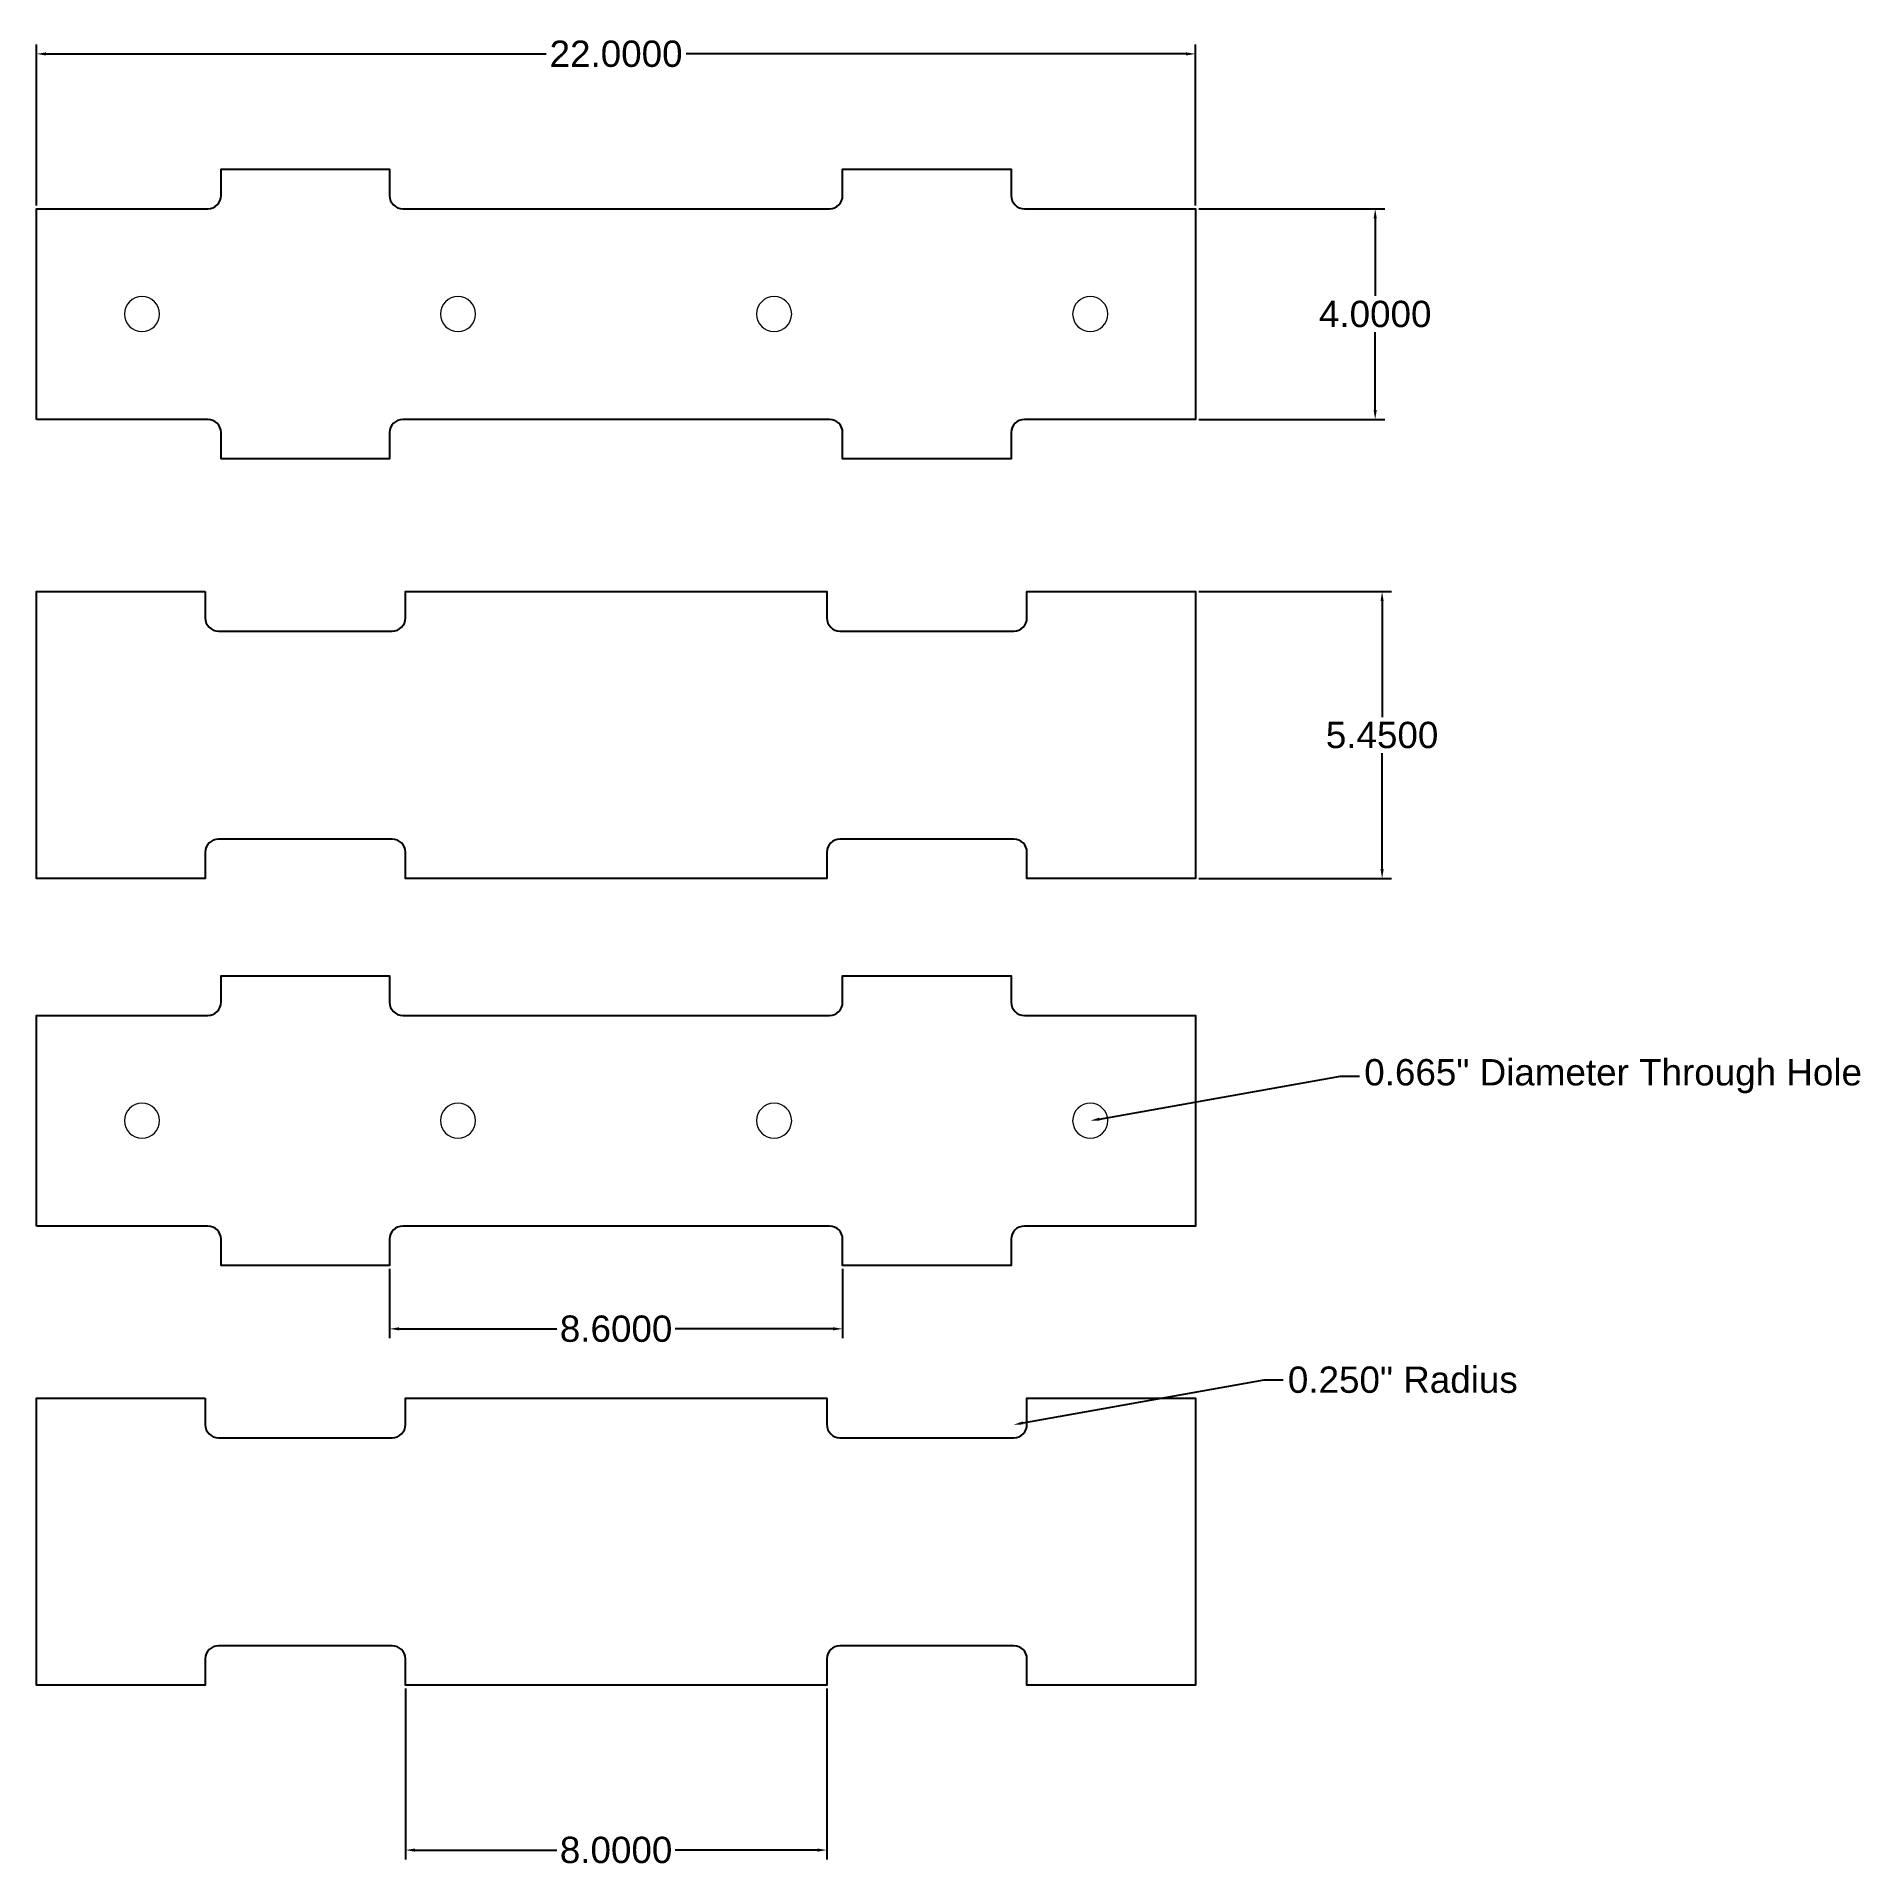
# Model space of a CAD drawing. Header units: inches. Extents: x 2.3 to 36.9, y -1.8 to 33.
import ezdxf
from ezdxf import colors
from ezdxf.entities.mleader import LeaderData, LeaderLine
from ezdxf.math import Vec2, Vec3

# ---------------------------------------------------------------- set-up
doc = ezdxf.new("R2010")
doc.units = ezdxf.units.IN
doc.header["$MEASUREMENT"] = 0
doc.layers.add('Drilling', color=3, linetype='Continuous', lineweight=13)
doc.styles.get("Standard").update_dxf_attribs({"font": 'Arial.ttf'})
doc.dimstyles.get("Standard").update_dxf_attribs({"dimtxt": 0.5, "dimasz": 0.18, "dimexe": 0.18, "dimexo": 0.0625, "dimgap": 0.09, "dimtad": 0, "dimtih": 1, "dimtoh": 1, "dimdec": 4, "dimzin": 0, "dimdsep": 46, "dimtxsty": 'Standard', "dimcen": 0.09, "dimadec": 0, "dimazin": 0, "dimtfac": 1, "dimtdec": 4, "dimtofl": 0, "dimtmove": 0, "dimatfit": 3, "dimfxl": 1, "dimtolj": 1, "dimtzin": 0, "dimarcsym": 0})

# ---------------------------------------------------------------- blocks, each defined once
blk = doc.blocks.new('*U7')
at = {"layer": 'Drilling'}
blk.add_circle((0, 0), 0.333, dxfattribs=at)
blk = doc.blocks.new('*U9')
at = {"layer": 'Drilling', "color": 0, "linetype": 'ByBlock', "lineweight": -2, "transparency": 16777216}
for p in [(-18, 0), (-12, 0), (-6, 0), (0, 0)]:
    blk.add_blockref('*U7', p, dxfattribs=at)
blk = doc.blocks.new('*U10')
at = {"layer": 'Drilling'}
blk.add_circle((0, 0), 0.333, dxfattribs=at)
blk = doc.blocks.new('*U11')
at = {"layer": 'Drilling', "color": 0, "linetype": 'ByBlock', "lineweight": -2, "transparency": 16777216}
for p in [(-18, 0), (-12, 0), (-6, 0), (0, 0)]:
    blk.add_blockref('*U10', p, dxfattribs=at)
blk = doc.blocks.new('*D12')
at = {"color": 0, "lineweight": -2, "transparency": 16777216}
for p, q in [((2.267, 29.75), (2.267, 32.808)), ((24.267, 29.75), (24.267, 32.808)), ((2.447, 32.628), (11.939, 32.628)), ((24.087, 32.628), (14.595, 32.628))]:
    blk.add_line(p, q, dxfattribs=at)
at = {"color": 0, "transparency": 16777216}
for points in [[(2.447, 32.658), (2.447, 32.598), (2.267, 32.628)], [(24.087, 32.658), (24.087, 32.598), (24.267, 32.628)]]:
    blk.add_solid(points, dxfattribs=at)
at = {"layer": 'Defpoints', "color": 0, "transparency": 16777216}
for p in [(2.267, 32.628), (2.267, 29.687), (24.267, 29.687)]:
    blk.add_point(p, dxfattribs=at)
at = {"color": 0, "transparency": 16777216, "insert": (13.267, 32.628), "char_height": 0.5, "attachment_point": 5}
blk.add_mtext('\\A1;22.0000', dxfattribs=at)
blk = doc.blocks.new('*D13')
at = {"color": 0, "lineweight": -2, "transparency": 16777216}
for p, q in [((24.33, 29.687), (27.857, 29.687)), ((27.677, 29.507), (27.677, 28.031)), ((27.677, 25.867), (27.677, 27.344)), ((24.33, 25.687), (27.857, 25.687))]:
    blk.add_line(p, q, dxfattribs=at)
at = {"color": 0, "transparency": 16777216}
for points in [[(27.647, 29.507), (27.707, 29.507), (27.677, 29.687)], [(27.647, 25.867), (27.707, 25.867), (27.677, 25.687)]]:
    blk.add_solid(points, dxfattribs=at)
at = {"layer": 'Defpoints', "color": 0, "transparency": 16777216}
for p in [(24.267, 29.687), (24.267, 25.687), (27.677, 25.687)]:
    blk.add_point(p, dxfattribs=at)
at = {"color": 0, "transparency": 16777216, "insert": (27.677, 27.687), "char_height": 0.5, "attachment_point": 5}
blk.add_mtext('\\A1;4.0000', dxfattribs=at)
blk = doc.blocks.new('*D14')
at = {"color": 0, "lineweight": -2, "transparency": 16777216}
for p, q in [((24.33, 22.417), (27.988, 22.417)), ((27.808, 22.237), (27.808, 20.036)), ((27.808, 17.147), (27.808, 19.349)), ((24.33, 16.967), (27.988, 16.967))]:
    blk.add_line(p, q, dxfattribs=at)
at = {"color": 0, "transparency": 16777216}
for points in [[(27.778, 22.237), (27.838, 22.237), (27.808, 22.417)], [(27.778, 17.147), (27.838, 17.147), (27.808, 16.967)]]:
    blk.add_solid(points, dxfattribs=at)
at = {"layer": 'Defpoints', "color": 0, "transparency": 16777216}
for p in [(24.267, 22.417), (24.267, 16.967), (27.808, 16.967)]:
    blk.add_point(p, dxfattribs=at)
at = {"color": 0, "transparency": 16777216, "insert": (27.808, 19.692), "char_height": 0.5, "attachment_point": 5}
blk.add_mtext('\\A1;5.4500', dxfattribs=at)
blk = doc.blocks.new('*D15')
at = {"color": 0, "lineweight": -2, "transparency": 16777216}
for p, q in [((9.267, 1.587), (9.267, -1.66)), ((17.267, 1.587), (17.267, -1.66)), ((9.447, -1.48), (12.144, -1.48)), ((17.087, -1.48), (14.391, -1.48))]:
    blk.add_line(p, q, dxfattribs=at)
at = {"color": 0, "transparency": 16777216}
for points in [[(9.447, -1.45), (9.447, -1.51), (9.267, -1.48)], [(17.087, -1.45), (17.087, -1.51), (17.267, -1.48)]]:
    blk.add_solid(points, dxfattribs=at)
at = {"layer": 'Defpoints', "color": 0, "transparency": 16777216}
for p in [(9.267, 1.65), (17.267, 1.65), (17.267, -1.48)]:
    blk.add_point(p, dxfattribs=at)
at = {"color": 0, "transparency": 16777216, "insert": (13.267, -1.48), "char_height": 0.5, "attachment_point": 5}
blk.add_mtext('\\A1;8.0000', dxfattribs=at)
blk = doc.blocks.new('*D16')
at = {"color": 0, "lineweight": -2, "transparency": 16777216}
for p, q in [((8.967, 9.557), (8.967, 8.238)), ((17.567, 9.557), (17.567, 8.238)), ((9.147, 8.418), (12.144, 8.418)), ((17.387, 8.418), (14.391, 8.418))]:
    blk.add_line(p, q, dxfattribs=at)
at = {"color": 0, "transparency": 16777216}
for points in [[(9.147, 8.448), (9.147, 8.388), (8.967, 8.418)], [(17.387, 8.448), (17.387, 8.388), (17.567, 8.418)]]:
    blk.add_solid(points, dxfattribs=at)
at = {"layer": 'Defpoints', "color": 0, "transparency": 16777216}
for p in [(8.967, 9.619), (17.567, 9.619), (17.567, 8.418)]:
    blk.add_point(p, dxfattribs=at)
at = {"color": 0, "transparency": 16777216, "insert": (13.267, 8.418), "char_height": 0.5, "attachment_point": 5}
blk.add_mtext('\\A1;8.6000', dxfattribs=at)

msp = doc.modelspace()

# ---------------------------------------------------------------- linework, layer by layer
for points in [[(2.26715, 25.68709), (2.26715, 29.68709), (5.51715, 29.68709, 0.41421356), (5.76715, 29.93709), (5.76715, 30.43709), (8.96715, 30.43709), (8.96715, 29.93709, 0.41421356), (9.21715, 29.68709), (17.31715, 29.68709, 0.41421356), (17.56715, 29.93709), (17.56715, 30.43709), (20.76715, 30.43709), (20.76715, 29.93709, 0.41421356), (21.01715, 29.68709), (24.26715, 29.68709), (24.26715, 25.68709), (21.01715, 25.68709, 0.41421356), (20.76715, 25.43709), (20.76715, 24.93709), (17.56715, 24.93709), (17.56715, 25.43709, 0.41421356), (17.31715, 25.68709), (9.21715, 25.68709, 0.41421356), (8.96715, 25.43709), (8.96715, 24.93709), (5.76715, 24.93709), (5.76715, 25.43709, 0.41421356), (5.51715, 25.68709)], [(5.46715, 22.41741), (5.46715, 21.91741, 0.41421356), (5.71715, 21.66741), (9.01715, 21.66741, 0.41421356), (9.26715, 21.91741), (9.26715, 22.41741), (17.26715, 22.41741), (17.26715, 21.91741, 0.41421356), (17.51715, 21.66741), (20.81715, 21.66741, 0.41421356), (21.06715, 21.91741), (21.06715, 22.41741), (24.26715, 22.41741), (24.26715, 16.96741), (21.06715, 16.96741), (21.06715, 17.46741, 0.41421356), (20.81715, 17.71741), (17.51715, 17.71741, 0.41421356), (17.26715, 17.46741), (17.26715, 16.96741), (9.26715, 16.96741), (9.26715, 17.46741, 0.41421356), (9.01715, 17.71741), (5.71715, 17.71741, 0.41421356), (5.46715, 17.46741), (5.46715, 16.96741), (2.26715, 16.96741), (2.26715, 22.41741)], [(2.26714, 10.36935), (2.26714, 14.36935), (5.51714, 14.36935, 0.41421356), (5.76714, 14.61935), (5.76714, 15.11935), (8.96714, 15.11935), (8.96714, 14.61935, 0.41421356), (9.21714, 14.36935), (17.31714, 14.36935, 0.41421356), (17.56714, 14.61935), (17.56714, 15.11935), (20.76714, 15.11935), (20.76714, 14.61935, 0.41421356), (21.01714, 14.36935), (24.26714, 14.36935), (24.26714, 10.36935), (21.01714, 10.36935, 0.41421356), (20.76714, 10.11935), (20.76714, 9.61935), (17.56714, 9.61935), (17.56714, 10.11935, 0.41421356), (17.31714, 10.36935), (9.21714, 10.36935, 0.41421356), (8.96714, 10.11935), (8.96714, 9.61935), (5.76714, 9.61935), (5.76714, 10.11935, 0.41421356), (5.51714, 10.36935)], [(5.46714, 7.09967), (5.46714, 6.59967, 0.41421356), (5.71714, 6.34967), (9.01714, 6.34967, 0.41421356), (9.26714, 6.59967), (9.26714, 7.09967), (17.26714, 7.09967), (17.26714, 6.59967, 0.41421356), (17.51714, 6.34967), (20.81714, 6.34967, 0.41421356), (21.06714, 6.59967), (21.06714, 7.09967), (24.26714, 7.09967), (24.26714, 1.64967), (21.06714, 1.64967), (21.06714, 2.14967, 0.41421356), (20.81714, 2.39967), (17.51714, 2.39967, 0.41421356), (17.26714, 2.14967), (17.26714, 1.64967), (9.26714, 1.64967), (9.26714, 2.14967, 0.41421356), (9.01714, 2.39967), (5.71714, 2.39967, 0.41421356), (5.46714, 2.14967), (5.46714, 1.64967), (2.26714, 1.64967), (2.26714, 7.09967)]]:
    msp.add_lwpolyline(points, format="xyb", close=True)

# ---------------------------------------------------------------- block references
at = {"layer": 'Drilling', "xscale": -1, "rotation": 180}
for name, p in [('*U9', (22.26715, 27.68709)), ('*U11', (22.26714, 12.36935))]:
    msp.add_blockref(name, p, dxfattribs=at)

# ---------------------------------------------------------------- dimensions: what is measured, and where the dimension line sits
for base, p1, p2, picture, middle in [((2.26715, 32.6283), (24.26715, 29.68709), (2.26715, 29.68709), '*D12', (13.26715, 32.6283)), ((17.56714, 8.41806), (8.96714, 9.61935), (17.56714, 9.61935), '*D16', (13.26714, 8.41806)), ((17.26714, -1.48033), (9.26714, 1.64967), (17.26714, 1.64967), '*D15', (13.26714, -1.48033))]:
    dim = msp.add_linear_dim(base=base, p1=p1, p2=p2, dimstyle='Standard')
    dim.commit()
    dim.dimension.update_dxf_attribs({"geometry": picture, "text_midpoint": middle})
for base, p1, p2, picture, middle in [((27.67683, 25.68709), (24.26715, 29.68709), (24.26715, 25.68709), '*D13', (27.67683, 27.68709)), ((27.80813, 16.96741), (24.26715, 22.41741), (24.26715, 16.96741), '*D14', (27.80813, 19.69241))]:
    dim = msp.add_linear_dim(base=base, p1=p1, p2=p2, angle=90, dimstyle='Standard')
    dim.commit()
    dim.dimension.update_dxf_attribs({"geometry": picture, "text_midpoint": middle})

# ---------------------------------------------------------------- leaders
ml = msp.add_multileader_mtext('Standard')
ml.set_content('0.665" Diameter Through Hole', color=256)
ml.set_leader_properties()
ml.build(insert=Vec2(0, 0))
ml.multileader.update_dxf_attribs({"dogleg_length": 0.36, "arrow_head_size": 0.18})
ctx = ml.context
ctx.base_point, ctx.char_height, ctx.arrow_head_size, ctx.landing_gap_size, ctx.plane_origin = Vec3(27.37943, 13.21922), 0.5, 0.18, 0.09, Vec3(22.26714, 12.36935)
notes = []
notes.append((ctx, [(0, (1, 1, 0), (27.01943, 13.21922), (1, 0), 0.36, [(0, [(22.26714, 12.36935)], 0, [])])]))
ctx.mtext.insert, ctx.mtext.flow_direction = Vec3(27.46943, 13.54085), 5
ml = msp.add_multileader_mtext('Standard')
ml.set_content('0.250" Radius ', color=256)
ml.set_leader_properties()
ml.build(insert=Vec2(0, 0))
ml.multileader.update_dxf_attribs({"dogleg_length": 0.36, "arrow_head_size": 0.18})
ctx = ml.context
ctx.base_point, ctx.char_height, ctx.arrow_head_size, ctx.landing_gap_size, ctx.plane_origin = Vec3(25.92943, 7.44954), 0.5, 0.18, 0.09, Vec3(20.81714, 6.59967)
notes.append((ctx, [(0, (1, 1, 0), (25.56943, 7.44954), (1, 0), 0.36, [(0, [(20.81714, 6.59967)], 0, [])])]))
ctx.mtext.insert, ctx.mtext.flow_direction = Vec3(26.01943, 7.70295), 5
for ctx, leaders in notes:
    for number, flags, end, landing, length, lines in leaders:
        leader = LeaderData()
        leader.index, (leader.has_last_leader_line, leader.has_dogleg_vector, leader.attachment_direction) = number, flags
        leader.last_leader_point, leader.dogleg_vector, leader.dogleg_length = Vec3(end), Vec3(landing), length
        for number, points, colour, breaks in lines:
            line = LeaderLine()
            line.index, line.vertices, line.color, line.breaks = number, Vec3.list(points), colors.encode_raw_color(colour), breaks
            leader.lines.append(line)
        ctx.leaders.append(leader)

doc.saveas('drawing.dxf')
